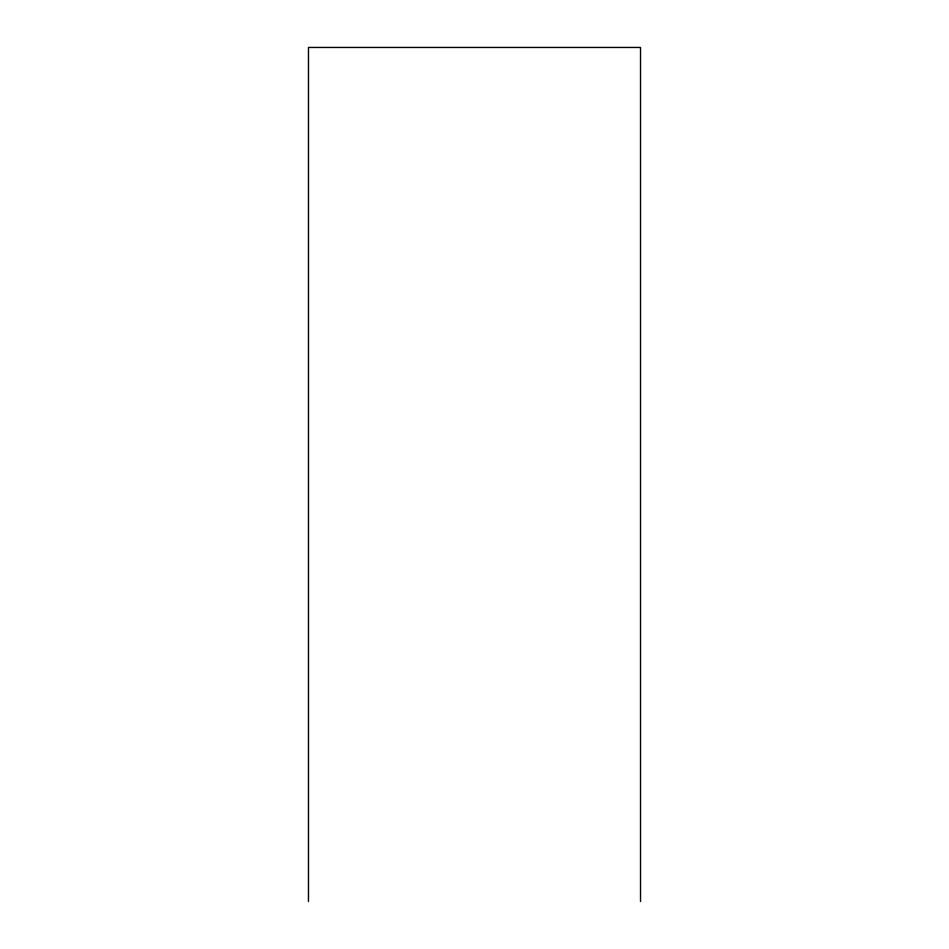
<?xml version="1.0" encoding="UTF-8"?>
<svg xmlns="http://www.w3.org/2000/svg" width="949" height="949" viewBox="0 0 949 949"><rect width="100%" height="100%" fill="white"/><g stroke="black" fill="none" stroke-linecap="round" stroke-linejoin="round"><path stroke-width="1.42" d="M640.528 901.55L640.528 47.45L308.472 47.45L308.472 901.55"/></g></svg>
